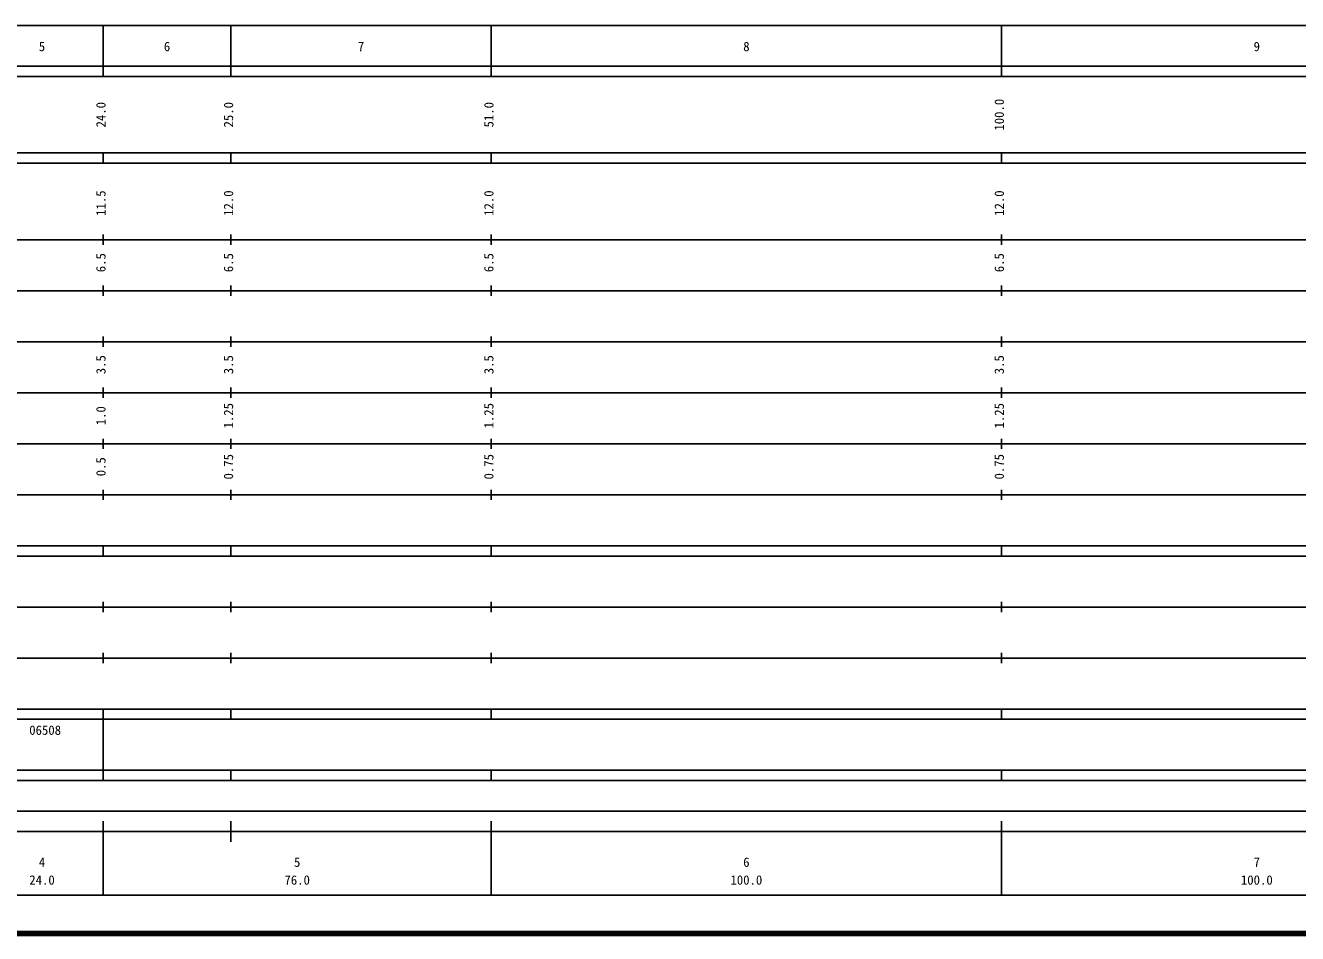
# Model space of a CAD drawing. Units: millimetres on the paper, enlarged 1000 times. Extents: x 40000 to 680000, y 20000 to 380000.
# Drawn here: x 276756 to 525982, y 20000 to 198000 of the extents above; entities that cross this region are included whole.
import ezdxf
from ezdxf.enums import TextEntityAlignment as Align

# ---------------------------------------------------------------- set-up
doc = ezdxf.new("R2010")
doc.units = ezdxf.units.MM
doc.header["$LTSCALE"] = 1000
doc.layers.add('M-TTL', color=2, linetype='Continuous', lineweight=140)
doc.layers.add('M-TTL-BAND', color=7, linetype='Continuous', lineweight=25)
doc.styles.add('ＭＳ ゴシック', font='')
doc.styles.get('ＭＳ ゴシック').set_extended_font_data('MS Gothic')

msp = doc.modelspace()

# ---------------------------------------------------------------- linework, layer by layer
at = {"layer": 'M-TTL'}
msp.add_line((40000, 20000), (680000, 20000), dxfattribs=at)
at = {"layer": 'M-TTL-BAND'}
for p, q in [((68000, 198000), (579000, 198000)), ((292000, 188000), (292000, 198000)), ((317000, 188000), (317000, 198000)), ((368000, 188000), (368000, 198000)), ((468000, 188000), (468000, 198000)), ((40000, 190000), (579000, 190000)), ((40000, 188000), (579000, 188000)), ((40000, 173000), (579000, 173000)), ((292000, 171000), (292000, 173000)), ((317000, 171000), (317000, 173000)), ((368000, 171000), (368000, 173000)), ((468000, 171000), (468000, 173000)), ((40000, 171000), (579000, 171000)), ((40000, 156000), (579000, 156000)), ((292000, 155000), (292000, 157000)), ((317000, 155000), (317000, 157000)), ((368000, 155000), (368000, 157000)), ((468000, 155000), (468000, 157000)), ((46000, 146000), (579000, 146000)), ((292000, 145000), (292000, 147000)), ((317000, 145000), (317000, 147000)), ((368000, 145000), (368000, 147000)), ((468000, 145000), (468000, 147000)), ((52000, 136000), (579000, 136000)), ((292000, 135000), (292000, 137000)), ((317000, 135000), (317000, 137000)), ((368000, 135000), (368000, 137000)), ((468000, 135000), (468000, 137000)), ((46000, 126000), (579000, 126000)), ((292000, 125000), (292000, 127000)), ((317000, 125000), (317000, 127000)), ((368000, 125000), (368000, 127000)), ((468000, 125000), (468000, 127000)), ((52000, 116000), (579000, 116000)), ((292000, 115000), (292000, 117000)), ((317000, 115000), (317000, 117000)), ((368000, 115000), (368000, 117000)), ((468000, 115000), (468000, 117000)), ((46000, 106000), (579000, 106000)), ((292000, 105000), (292000, 107000)), ((317000, 105000), (317000, 107000)), ((368000, 105000), (368000, 107000)), ((468000, 105000), (468000, 107000)), ((40000, 96000), (579000, 96000)), ((292000, 94000), (292000, 96000)), ((317000, 94000), (317000, 96000)), ((368000, 94000), (368000, 96000)), ((468000, 94000), (468000, 96000)), ((40000, 94000), (579000, 94000)), ((292000, 83000), (292000, 85000)), ((317000, 83000), (317000, 85000)), ((368000, 83000), (368000, 85000)), ((468000, 83000), (468000, 85000)), ((49000, 84000), (579000, 84000)), ((292000, 73000), (292000, 75000)), ((317000, 73000), (317000, 75000)), ((368000, 73000), (368000, 75000)), ((468000, 73000), (468000, 75000)), ((40000, 74000), (579000, 74000)), ((40000, 64000), (579000, 64000)), ((292000, 50000), (292000, 64000)), ((317000, 62000), (317000, 64000)), ((368000, 62000), (368000, 64000)), ((468000, 62000), (468000, 64000)), ((40000, 62000), (579000, 62000)), ((40000, 52000), (579000, 52000)), ((40000, 50000), (579000, 50000)), ((317000, 50000), (317000, 52000)), ((368000, 50000), (368000, 52000)), ((468000, 50000), (468000, 52000)), ((71000, 44000), (565000, 44000)), ((40000, 40000), (579000, 40000)), ((292000, 27500), (292000, 42000)), ((317000, 38000), (317000, 42000)), ((368000, 27500), (368000, 42000)), ((468000, 27500), (468000, 42000)), ((68000, 27500), (579000, 27500))]:
    msp.add_line(p, q, dxfattribs=at)

# ---------------------------------------------------------------- texts
at = {"layer": 'M-TTL-BAND', "style": 'ＭＳ ゴシック'}
for s, p in [('5', (280000, 192405)), ('6', (304500, 192405)), ('7', (342500, 192405)), ('8', (418000, 192405)), ('9', (518000, 192405)), ('4', (280000, 32523)), ('5', (330000, 32523)), ('6', (418000, 32523)), ('7', (518000, 32523)), ('24.0', (280000, 29033)), ('76.0', (330000, 29033)), ('100.0', (418000, 29033)), ('100.0', (518000, 29033))]:
    msp.add_text(s, height=1833, dxfattribs=at).set_placement(p, align=Align.BOTTOM_CENTER)
for s, p in [('24.0', (293000, 180500)), ('25.0', (318000, 180500)), ('51.0', (369000, 180500)), ('100.0', (469000, 180500)), ('11.5', (293000, 163174)), ('12.0', (318000, 163174)), ('12.0', (369000, 163174)), ('12.0', (469000, 163174)), ('6.5', (293000, 151500)), ('6.5', (318000, 151500)), ('6.5', (369000, 151500)), ('6.5', (469000, 151500)), ('3.5', (293000, 131500)), ('3.5', (318000, 131500)), ('3.5', (369000, 131500)), ('3.5', (469000, 131500)), ('1.0', (293000, 121500)), ('1.25', (318000, 121500)), ('1.25', (369000, 121500)), ('1.25', (469000, 121500)), ('0.5', (293000, 111500)), ('0.75', (318000, 111500)), ('0.75', (369000, 111500)), ('0.75', (469000, 111500))]:
    msp.add_text(s, height=1833, rotation=90, dxfattribs=at).set_placement(p, align=Align.BOTTOM_CENTER)
msp.add_text('06508', height=1833, dxfattribs=at).set_placement((277500, 58405), align=Align.BOTTOM_LEFT)

doc.saveas('drawing.dxf')
